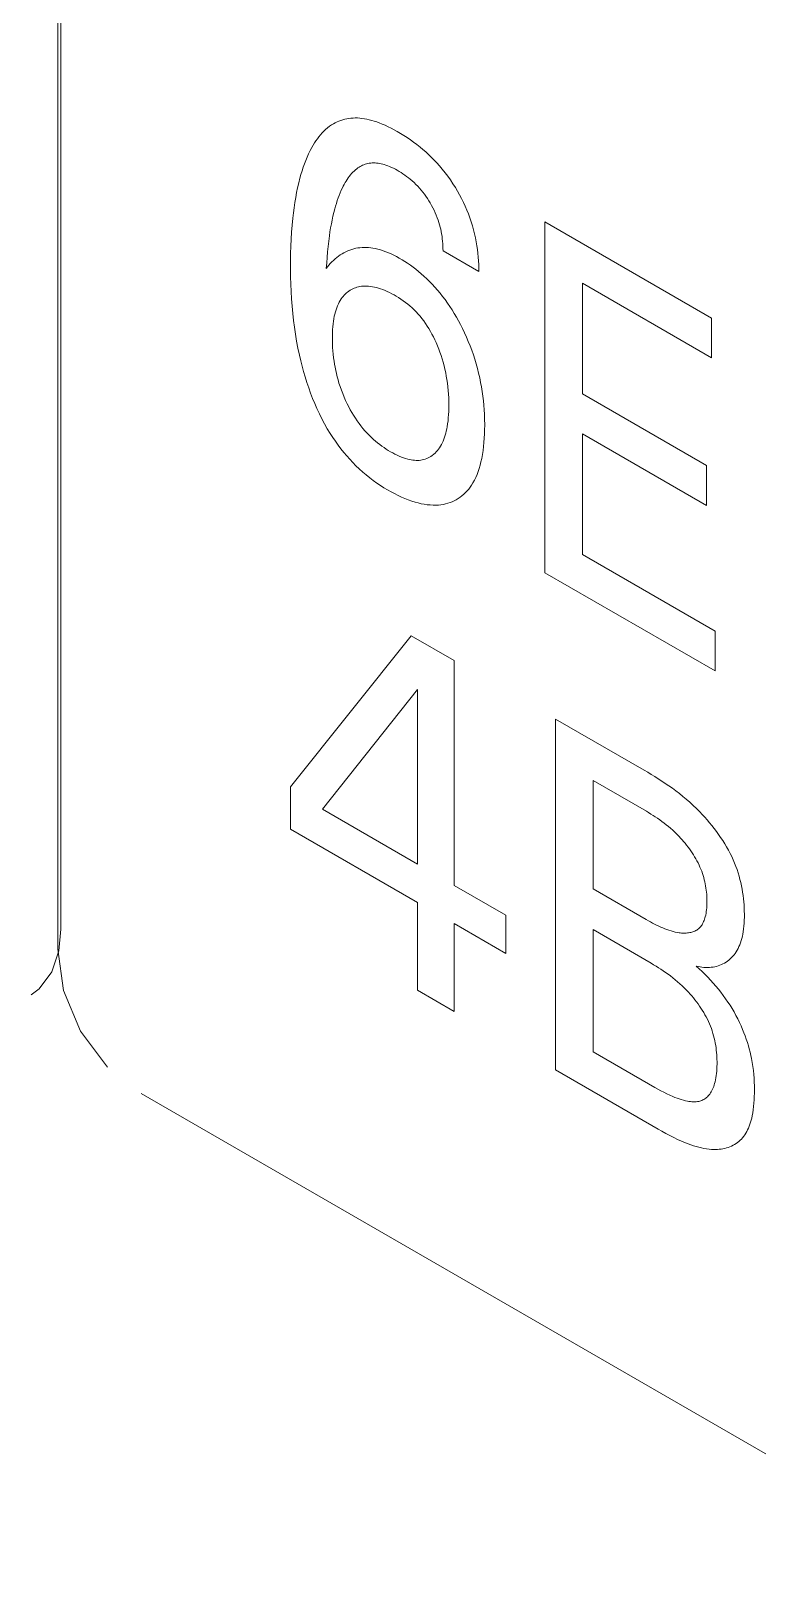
# Model space of a CAD drawing. Header units: inches. Extents: x 67248 to 85686, y -40174 to -31152.
# Drawn here: x 75397.31 to 75400.05, y -37978.17 to -37972.32 of the extents above; entities that cross this region are included whole.
import ezdxf

# ---------------------------------------------------------------- set-up
doc = ezdxf.new("R2010")
doc.units = ezdxf.units.IN
doc.header["$MEASUREMENT"] = 0

# ---------------------------------------------------------------- blocks, each defined once
blk = doc.blocks.new('ET200S')
at = {"lineweight": 0}
for p, q in [((97.9374, -46.5611), (97.9374, 18.9224)), ((97.9268, 18.8534), (97.9268, -46.6301)), ((99.6278, -44.0912), (100.2096, -44.4271)), ((99.6278, -45.316), (99.6278, -44.0912)), ((99.3971, -44.2644), (99.2719, -44.1922)), ((100.2096, -44.566), (99.7584, -44.3055)), ((99.7584, -44.3055), (99.7584, -44.6918)), ((100.2096, -44.4271), (100.2096, -44.566)), ((99.7584, -44.6918), (100.192, -44.9421)), ((100.192, -45.081), (99.7584, -44.8306)), ((99.7584, -44.8306), (99.7584, -45.2525)), ((100.192, -44.9421), (100.192, -45.081)), ((99.7584, -45.2525), (100.2218, -45.52)), ((100.2218, -45.6589), (99.6278, -45.316)), ((98.7395, -46.0638), (99.1603, -45.536)), ((99.1603, -45.536), (99.3112, -45.6231)), ((100.2218, -45.52), (100.2218, -45.6589)), ((99.3112, -45.6231), (99.3112, -46.4078)), ((99.1833, -45.7237), (98.8511, -46.1422)), ((99.1833, -46.3339), (99.1833, -45.7237)), ((99.665, -45.8274), (99.9742, -46.0059)), ((99.665, -47.0521), (99.665, -45.8274)), ((98.7395, -46.2114), (98.7395, -46.0638)), ((99.7956, -46.0416), (99.7956, -46.4201)), ((98.8511, -46.1422), (99.1833, -46.3339)), ((99.1833, -46.4676), (98.7395, -46.2114)), ((99.3112, -46.4078), (99.4918, -46.5121)), ((99.1833, -46.774), (99.1833, -46.4676)), ((99.7956, -46.4201), (99.9814, -46.5273)), ((99.4918, -46.5121), (99.4918, -46.6457)), ((97.9307, -46.6365), (97.9374, -46.5611)), ((99.3112, -46.5414), (99.3112, -46.8478)), ((99.4918, -46.6457), (99.3112, -46.5414)), ((99.7956, -46.5624), (99.7956, -46.9886)), ((97.9474, -46.7752), (97.9268, -46.6301)), ((97.9067, -46.7098), (97.9307, -46.6365)), ((97.8626, -46.769), (97.9067, -46.7098)), ((97.8339, -46.79), (97.8626, -46.769)), ((98.0068, -46.9166), (97.9474, -46.7752)), ((99.3112, -46.8478), (99.1833, -46.774)), ((98.1006, -47.0422), (98.0068, -46.9166)), ((99.7956, -46.9886), (100.0114, -47.1132)), ((100.0229, -47.2587), (99.665, -47.0521)), ((98.2183, -47.1348), (108.1178, -52.8502))]:
    blk.add_line(p, q, dxfattribs=at)
for points in [[(99.3971, -44.2644), (99.397, -44.2521), (99.3966, -44.2396), (99.396, -44.2268), (99.395, -44.2139), (99.3938, -44.2008), (99.3922, -44.1875), (99.3903, -44.1741), (99.388, -44.1605), (99.3853, -44.1467), (99.3822, -44.1329), (99.3788, -44.1189), (99.3749, -44.105), (99.3706, -44.0909), (99.3659, -44.0769), (99.3607, -44.0629), (99.3553, -44.0496), (99.3496, -44.0363), (99.3434, -44.023), (99.3369, -44.0099), (99.33, -43.997), (99.3228, -43.9842), (99.3152, -43.9715), (99.3067, -43.958), (99.2978, -43.9448), (99.2886, -43.9319), (99.2791, -43.9194), (99.2693, -43.9072), (99.2593, -43.8954), (99.25, -43.885), (99.2406, -43.875), (99.231, -43.8653), (99.2213, -43.856), (99.2115, -43.847), (99.2016, -43.8383), (99.1916, -43.83), (99.1804, -43.821), (99.1692, -43.8125), (99.1579, -43.8043), (99.1465, -43.7966), (99.1351, -43.7891), (99.1237, -43.7821), (99.1123, -43.7754), (99.1017, -43.7695), (99.0912, -43.764), (99.0807, -43.7587), (99.0703, -43.7539), (99.0598, -43.7493), (99.0494, -43.7452), (99.0406, -43.742), (99.0318, -43.7391), (99.0231, -43.7365), (99.0144, -43.7342), (99.0058, -43.7323), (98.9973, -43.7307), (98.9889, -43.7295), (98.981, -43.7287), (98.9732, -43.7283), (98.9655, -43.7282), (98.9579, -43.7284), (98.9504, -43.729), (98.9431, -43.7299), (98.9359, -43.7311), (98.9288, -43.7326), (98.9218, -43.7345), (98.9151, -43.7366), (98.9084, -43.7391), (98.9019, -43.7418), (98.8956, -43.7449), (98.8894, -43.7482), (98.8823, -43.7526), (98.8753, -43.7574), (98.8687, -43.7626), (98.8622, -43.7681), (98.856, -43.774), (98.85, -43.7802), (98.8442, -43.7867), (98.8387, -43.7935), (98.8333, -43.8006), (98.8282, -43.808), (98.8232, -43.8156), (98.8185, -43.8234), (98.8139, -43.8314), (98.8082, -43.8422), (98.8028, -43.8532), (98.7977, -43.8646), (98.7929, -43.8762), (98.7883, -43.8881), (98.784, -43.9003), (98.7799, -43.9127), (98.7761, -43.9253), (98.7726, -43.9381), (98.7683, -43.9547), (98.7645, -43.9716), (98.7609, -43.9888), (98.7577, -44.0063), (98.7548, -44.0239), (98.7522, -44.0419), (98.7498, -44.06), (98.7478, -44.0783), (98.7454, -44.1024), (98.7435, -44.1267), (98.742, -44.1513), (98.7408, -44.1761), (98.74, -44.2012), (98.7396, -44.2265), (98.7395, -44.252), (98.7398, -44.2832)], [(98.8646, -44.2539), (98.8659, -44.2345), (98.8673, -44.2152), (98.8689, -44.196), (98.8708, -44.177), (98.8729, -44.1582), (98.8754, -44.1396), (98.8774, -44.1256), (98.8797, -44.1119), (98.8821, -44.0982), (98.8848, -44.0848), (98.8877, -44.0715), (98.8908, -44.0585), (98.8941, -44.0456), (98.8969, -44.0359), (98.8998, -44.0263), (98.9028, -44.0168), (98.906, -44.0075), (98.9095, -43.9984), (98.913, -43.9894), (98.9168, -43.9807), (98.9208, -43.9721), (98.9238, -43.966), (98.927, -43.96), (98.9302, -43.9541), (98.9336, -43.9484), (98.9372, -43.9428), (98.9408, -43.9374), (98.9446, -43.9322), (98.9486, -43.9272), (98.9527, -43.9224), (98.957, -43.9178), (98.9615, -43.9135), (98.9661, -43.9094), (98.9709, -43.9056), (98.9748, -43.9028), (98.9788, -43.9002), (98.9829, -43.8977), (98.9871, -43.8955), (98.9914, -43.8934), (98.9958, -43.8916), (99.0003, -43.89), (99.005, -43.8885), (99.0097, -43.8874), (99.0145, -43.8864), (99.0194, -43.8857), (99.0244, -43.8852), (99.0295, -43.8851), (99.0348, -43.8851), (99.0399, -43.8855), (99.0452, -43.8861), (99.0506, -43.8869), (99.056, -43.888), (99.0614, -43.8893), (99.067, -43.8909), (99.0725, -43.8927), (99.0791, -43.895), (99.0857, -43.8977), (99.0923, -43.9006), (99.099, -43.9037), (99.1056, -43.9071), (99.1123, -43.9108), (99.1188, -43.9146), (99.1253, -43.9186), (99.1318, -43.9229), (99.1383, -43.9274), (99.1447, -43.9321), (99.1511, -43.937), (99.1575, -43.9422), (99.1641, -43.9479), (99.1707, -43.9538), (99.1771, -43.96), (99.1835, -43.9665), (99.1898, -43.9732), (99.1958, -43.9803), (99.2015, -43.9872), (99.207, -43.9944), (99.2124, -44.0017), (99.2175, -44.0093), (99.2225, -44.017), (99.2273, -44.0249), (99.2321, -44.0334), (99.2366, -44.0419), (99.2409, -44.0506), (99.2449, -44.0593), (99.2486, -44.0681), (99.2521, -44.077), (99.2549, -44.085), (99.2575, -44.093), (99.2599, -44.101), (99.262, -44.109), (99.2638, -44.1169), (99.2655, -44.1248), (99.267, -44.1327), (99.2684, -44.1415), (99.2695, -44.1503), (99.2704, -44.1589), (99.2711, -44.1675), (99.2716, -44.1758), (99.2718, -44.1841), (99.2719, -44.1922)], [(99.4171, -44.7783), (99.4165, -44.7629), (99.4156, -44.7472), (99.4144, -44.7314), (99.4129, -44.7154), (99.411, -44.6993), (99.4087, -44.6831), (99.4062, -44.6673), (99.4033, -44.6513), (99.4, -44.6353), (99.3963, -44.6191), (99.3922, -44.6029), (99.3877, -44.5866), (99.3828, -44.5703), (99.3778, -44.5549), (99.3723, -44.5395), (99.3665, -44.5241), (99.3603, -44.5087), (99.3538, -44.4934), (99.3469, -44.4782), (99.3396, -44.463), (99.3329, -44.4499), (99.326, -44.4369), (99.3188, -44.424), (99.3114, -44.4113), (99.3037, -44.3987), (99.2957, -44.3864), (99.2875, -44.3743), (99.279, -44.3624), (99.2705, -44.3511), (99.2617, -44.3401), (99.2527, -44.3294), (99.2436, -44.319), (99.2343, -44.3089), (99.2248, -44.2991), (99.2152, -44.2897), (99.2055, -44.2806), (99.1961, -44.2723), (99.1866, -44.2643), (99.1771, -44.2566), (99.1675, -44.2493), (99.1579, -44.2423), (99.1482, -44.2356), (99.1385, -44.2293), (99.1288, -44.2233), (99.119, -44.2176), (99.1096, -44.2124), (99.1002, -44.2076), (99.0908, -44.203), (99.0814, -44.1989), (99.0721, -44.1951), (99.0628, -44.1917), (99.0536, -44.1887), (99.0445, -44.1862), (99.0355, -44.1841), (99.0275, -44.1826), (99.0197, -44.1815), (99.0119, -44.1807), (99.0043, -44.1803), (98.9967, -44.1802), (98.9893, -44.1805), (98.982, -44.1811), (98.9748, -44.1821), (98.9678, -44.1833), (98.9609, -44.1849), (98.9535, -44.187), (98.9463, -44.1895), (98.9393, -44.1923), (98.9325, -44.1954), (98.9259, -44.1989), (98.9194, -44.2026), (98.9131, -44.2066), (98.9069, -44.2109), (98.9009, -44.2155), (98.8951, -44.2203), (98.8892, -44.2254), (98.8836, -44.2309), (98.8784, -44.2364), (98.8734, -44.2421), (98.8689, -44.2479), (98.8646, -44.2539)], [(98.7398, -44.2832), (98.7405, -44.3084), (98.7415, -44.3338), (98.743, -44.3594), (98.7449, -44.3852), (98.7473, -44.4113), (98.7499, -44.4351), (98.753, -44.4591), (98.7567, -44.4833), (98.7608, -44.5077), (98.7655, -44.5323), (98.7708, -44.557), (98.7751, -44.5757), (98.7799, -44.5945), (98.785, -44.6134), (98.7906, -44.6323), (98.7966, -44.6513), (98.803, -44.6702), (98.8098, -44.6893), (98.8168, -44.7073), (98.8242, -44.7252), (98.832, -44.7431), (98.8403, -44.7609), (98.849, -44.7785), (98.8583, -44.7959), (98.868, -44.8131), (98.8782, -44.83), (98.887, -44.8437), (98.8962, -44.8572), (98.9057, -44.8705), (98.9154, -44.8834), (98.9255, -44.896), (98.9357, -44.9082), (98.9462, -44.92), (98.9569, -44.9314), (98.9677, -44.9424), (98.9796, -44.9537), (98.9916, -44.9646), (99.0038, -44.9748), (99.0161, -44.9846), (99.0284, -44.9939), (99.0409, -45.0028), (99.0534, -45.0111), (99.0659, -45.0191), (99.0784, -45.0266), (99.0906, -45.0335), (99.1027, -45.04), (99.1148, -45.0461), (99.1268, -45.0517), (99.1388, -45.0569), (99.1507, -45.0616), (99.1626, -45.0658), (99.1744, -45.0696), (99.1851, -45.0725), (99.1957, -45.075), (99.2062, -45.077), (99.2166, -45.0786), (99.2269, -45.0796), (99.237, -45.0802), (99.2469, -45.0802), (99.2566, -45.0797), (99.2649, -45.0788), (99.2731, -45.0775), (99.2811, -45.0757), (99.2889, -45.0736), (99.2966, -45.0711), (99.304, -45.0681), (99.3112, -45.0648), (99.3182, -45.0611), (99.325, -45.057), (99.3317, -45.0524), (99.3382, -45.0475), (99.3444, -45.0421), (99.3504, -45.0364), (99.3561, -45.0303), (99.3616, -45.0239), (99.3668, -45.0171), (99.3717, -45.01), (99.3763, -45.0025), (99.3815, -44.9932), (99.3863, -44.9835), (99.3906, -44.9733), (99.3946, -44.9628), (99.3983, -44.9519), (99.4016, -44.9406), (99.4045, -44.9291), (99.4071, -44.9173), (99.4097, -44.9037), (99.4118, -44.8898), (99.4136, -44.8756), (99.415, -44.8612), (99.4161, -44.8465), (99.4168, -44.8317), (99.4172, -44.8166), (99.4174, -44.8013), (99.4171, -44.7783)], [(99.2341, -44.9069), (99.2296, -44.91), (99.2249, -44.9129), (99.2201, -44.9154), (99.2151, -44.9176), (99.21, -44.9195), (99.2047, -44.9211), (99.1992, -44.9224), (99.194, -44.9232), (99.1887, -44.9237), (99.1832, -44.924), (99.1777, -44.9239), (99.1721, -44.9236), (99.1663, -44.923), (99.1605, -44.9221), (99.1546, -44.9209), (99.1487, -44.9195), (99.1414, -44.9174), (99.1339, -44.915), (99.1265, -44.9122), (99.1189, -44.9091), (99.1114, -44.9056), (99.1038, -44.9019), (99.0962, -44.8979), (99.0886, -44.8936), (99.081, -44.8891), (99.0735, -44.8844), (99.066, -44.8794), (99.0586, -44.8741), (99.0511, -44.8686), (99.0437, -44.8628), (99.0364, -44.8568), (99.0291, -44.8504), (99.0215, -44.8433), (99.014, -44.836), (99.0067, -44.8283), (98.9995, -44.8203), (98.9924, -44.812), (98.9855, -44.8035), (98.9788, -44.7947), (98.9722, -44.7855), (98.9659, -44.7761), (98.9598, -44.7665), (98.9539, -44.7568), (98.9483, -44.7468), (98.9429, -44.7368), (98.9377, -44.7266), (98.932, -44.7147), (98.9267, -44.7026), (98.9217, -44.6905), (98.917, -44.6784), (98.9127, -44.6662), (98.9088, -44.6541), (98.9055, -44.6429), (98.9024, -44.6318), (98.8997, -44.6208), (98.8972, -44.6098), (98.895, -44.5988), (98.8931, -44.588), (98.8914, -44.5772), (98.8898, -44.5653), (98.8884, -44.5534), (98.8874, -44.5417), (98.8866, -44.5301), (98.886, -44.5186), (98.8857, -44.5073), (98.8856, -44.496), (98.8857, -44.4861), (98.886, -44.4762), (98.8865, -44.4665), (98.8873, -44.457), (98.8882, -44.4476), (98.8894, -44.4383), (98.8908, -44.4293), (98.8925, -44.4205), (98.8943, -44.4127), (98.8963, -44.4052), (98.8985, -44.3979), (98.901, -44.3908), (98.9037, -44.384), (98.9066, -44.3774), (98.9098, -44.371), (98.9133, -44.365), (98.9164, -44.3602), (98.9197, -44.3555), (98.9232, -44.3511), (98.9269, -44.347), (98.9308, -44.343), (98.9348, -44.3393), (98.939, -44.3359), (98.9434, -44.3327), (98.9479, -44.3297)], [(98.9479, -44.3297), (98.9523, -44.3271), (98.9569, -44.3248), (98.9616, -44.3227), (98.9665, -44.3208), (98.9715, -44.3192), (98.9765, -44.3179), (98.9818, -44.3168), (98.9871, -44.316), (98.9925, -44.3155), (98.9989, -44.3152), (99.0053, -44.3153), (99.0119, -44.3157), (99.0186, -44.3164), (99.0254, -44.3175), (99.0323, -44.3188), (99.0392, -44.3205), (99.0462, -44.3225), (99.0539, -44.3249), (99.0617, -44.3277), (99.0695, -44.3308), (99.0773, -44.3342), (99.0852, -44.3378), (99.093, -44.3418), (99.101, -44.3461), (99.1089, -44.3506), (99.1169, -44.3555), (99.1249, -44.3607), (99.1329, -44.3662), (99.1409, -44.372), (99.1488, -44.3782), (99.1566, -44.3847), (99.1643, -44.3917), (99.1713, -44.3985), (99.1783, -44.4056), (99.1851, -44.4131), (99.1917, -44.4208), (99.1982, -44.4288), (99.2045, -44.4371), (99.2105, -44.4456), (99.2166, -44.4546), (99.2223, -44.4639), (99.2279, -44.4733), (99.2332, -44.4829), (99.2382, -44.4926), (99.243, -44.5024), (99.2476, -44.5123), (99.2525, -44.5237), (99.2571, -44.5351), (99.2614, -44.5465), (99.2653, -44.558), (99.269, -44.5694), (99.2724, -44.5808), (99.2757, -44.5932), (99.2786, -44.6054), (99.2812, -44.6176), (99.2835, -44.6297), (99.2855, -44.6417), (99.2873, -44.6537), (99.2888, -44.6669), (99.2901, -44.6799), (99.2911, -44.6929), (99.2917, -44.7056), (99.2921, -44.7183), (99.2922, -44.7308), (99.2921, -44.742), (99.2918, -44.7531), (99.2912, -44.7641), (99.2904, -44.7749), (99.2894, -44.7855), (99.288, -44.7959), (99.2864, -44.8061), (99.285, -44.8139), (99.2833, -44.8215), (99.2815, -44.829), (99.2794, -44.8363), (99.2772, -44.8433), (99.2747, -44.8502), (99.272, -44.8568), (99.2691, -44.8632), (99.2661, -44.8689), (99.263, -44.8744), (99.2597, -44.8797), (99.2562, -44.8847), (99.2525, -44.8894), (99.2485, -44.8939), (99.2444, -44.8981), (99.2401, -44.9021), (99.2341, -44.9069)], [(100.1555, -46.6895), (100.1624, -46.6912), (100.1693, -46.6925), (100.176, -46.6935), (100.1827, -46.6942), (100.1893, -46.6946), (100.1958, -46.6947), (100.2022, -46.6944), (100.2085, -46.6939), (100.2147, -46.6931), (100.2207, -46.692), (100.2267, -46.6906), (100.2325, -46.6889), (100.2381, -46.6869), (100.2437, -46.6846), (100.2491, -46.6821), (100.2546, -46.6791), (100.2599, -46.6759), (100.265, -46.6723), (100.27, -46.6685), (100.2748, -46.6644), (100.2793, -46.66), (100.2837, -46.6553), (100.2879, -46.6503), (100.2918, -46.6451), (100.2955, -46.6396), (100.299, -46.6339), (100.3022, -46.6279), (100.3052, -46.6216), (100.3081, -46.6149), (100.3106, -46.6079), (100.313, -46.6007), (100.315, -46.5933), (100.3169, -46.5856), (100.3185, -46.5777), (100.3199, -46.5696), (100.3212, -46.5599), (100.3223, -46.55), (100.3231, -46.5398), (100.3236, -46.5294), (100.3239, -46.5189), (100.3239, -46.5081), (100.3238, -46.4976), (100.3234, -46.4869), (100.3227, -46.4761), (100.3219, -46.4652), (100.3208, -46.4542), (100.3194, -46.4431), (100.3178, -46.4319), (100.3159, -46.4207), (100.3137, -46.4094), (100.3112, -46.398), (100.3085, -46.3867), (100.3054, -46.3753), (100.302, -46.364), (100.2983, -46.3526), (100.2942, -46.3413), (100.2898, -46.3301), (100.2851, -46.3188), (100.2798, -46.3073), (100.2742, -46.2959), (100.2682, -46.2846), (100.2619, -46.2734), (100.2553, -46.2623), (100.2484, -46.2513), (100.2412, -46.2405), (100.2339, -46.2298), (100.2262, -46.2193), (100.2184, -46.209), (100.2104, -46.1989), (100.2023, -46.1889), (100.194, -46.1792), (100.1856, -46.1697), (100.1771, -46.1604), (100.1685, -46.1514), (100.1568, -46.1396), (100.145, -46.1283), (100.1331, -46.1174), (100.1211, -46.107), (100.1091, -46.0969), (100.097, -46.0872), (100.0848, -46.0778), (100.0726, -46.0688), (100.0603, -46.0601), (100.048, -46.0516), (100.0357, -46.0435), (100.0234, -46.0356), (100.0111, -46.0279), (99.9988, -46.0203), (99.9865, -46.013), (99.9742, -46.0059)], [(99.7956, -46.0416), (99.9819, -46.1492), (99.9896, -46.1538), (99.9973, -46.1586), (100.0051, -46.1634), (100.0128, -46.1684), (100.0206, -46.1736), (100.0283, -46.1789), (100.036, -46.1844), (100.0436, -46.1901), (100.0513, -46.196), (100.0588, -46.2022), (100.0664, -46.2086), (100.0739, -46.2152), (100.0813, -46.2221), (100.0887, -46.2293), (100.0959, -46.2368), (100.1014, -46.2425), (100.1067, -46.2485), (100.112, -46.2546), (100.1172, -46.2609), (100.1223, -46.2672), (100.1273, -46.2738), (100.1322, -46.2804), (100.137, -46.2871), (100.1416, -46.294), (100.146, -46.3009), (100.1504, -46.3079), (100.1545, -46.315), (100.1584, -46.3222), (100.1622, -46.3294), (100.1657, -46.3367), (100.169, -46.344), (100.1721, -46.3513), (100.1749, -46.3586), (100.1775, -46.366), (100.1799, -46.3733), (100.182, -46.3806), (100.184, -46.388), (100.1858, -46.3953), (100.1873, -46.4026), (100.1887, -46.4099), (100.1899, -46.4172), (100.1909, -46.4244), (100.1917, -46.4316), (100.1924, -46.4387), (100.1929, -46.4458), (100.1932, -46.4528), (100.1934, -46.4597), (100.1934, -46.4666), (100.1932, -46.4734), (100.1929, -46.4801), (100.1925, -46.4866), (100.1918, -46.493), (100.191, -46.4993), (100.1901, -46.5054), (100.1889, -46.5114), (100.1875, -46.5171), (100.1863, -46.5216), (100.185, -46.5259), (100.1835, -46.53), (100.1818, -46.534), (100.1801, -46.5379), (100.1781, -46.5415), (100.1761, -46.545), (100.1739, -46.5483), (100.1715, -46.5514), (100.169, -46.5543), (100.1664, -46.5569), (100.1636, -46.5594), (100.1607, -46.5616), (100.1576, -46.5637), (100.1544, -46.5655), (100.1511, -46.5672), (100.1477, -46.5687), (100.1442, -46.57), (100.1406, -46.5711), (100.1368, -46.572), (100.133, -46.5728), (100.1291, -46.5735), (100.1252, -46.5739), (100.1212, -46.5743), (100.1171, -46.5744), (100.1129, -46.5745), (100.1087, -46.5743), (100.1045, -46.5741), (100.1002, -46.5737), (100.0959, -46.5732), (100.089, -46.5721), (100.082, -46.5706), (100.075, -46.5689), (100.0679, -46.567), (100.0608, -46.5647), (100.0537, -46.5622), (100.0466, -46.5595), (100.0394, -46.5566), (100.0322, -46.5535), (100.0249, -46.5502), (100.0177, -46.5467), (100.0104, -46.5431), (100.0032, -46.5393), (99.9959, -46.5354), (99.9887, -46.5314), (99.9814, -46.5273)], [(99.7956, -46.5624), (99.9988, -46.6798), (100.0072, -46.6848), (100.0156, -46.6899), (100.024, -46.6952), (100.0324, -46.7006), (100.0408, -46.7062), (100.0491, -46.712), (100.0575, -46.718), (100.0658, -46.7242), (100.0741, -46.7306), (100.0823, -46.7373), (100.0905, -46.7442), (100.0987, -46.7514), (100.1068, -46.7589), (100.1148, -46.7667), (100.1227, -46.7747), (100.1286, -46.781), (100.1344, -46.7874), (100.1402, -46.794), (100.1458, -46.8008), (100.1514, -46.8077), (100.1568, -46.8147), (100.1622, -46.8219), (100.1673, -46.8292), (100.1724, -46.8366), (100.1772, -46.8441), (100.1819, -46.8517), (100.1864, -46.8594), (100.1907, -46.8672), (100.1947, -46.875), (100.1985, -46.8829), (100.2021, -46.8909), (100.2055, -46.8993), (100.2087, -46.9077), (100.2116, -46.9161), (100.2142, -46.9246), (100.2166, -46.933), (100.2188, -46.9415), (100.2207, -46.9499), (100.2223, -46.9583), (100.2238, -46.9667), (100.225, -46.975), (100.226, -46.9833), (100.2269, -46.9915), (100.2276, -46.9996), (100.2281, -47.0076), (100.2284, -47.0155), (100.2285, -47.0233), (100.2286, -47.0318), (100.2284, -47.0401), (100.228, -47.0483), (100.2275, -47.0563), (100.2267, -47.0642), (100.2257, -47.0719), (100.2245, -47.0794), (100.2231, -47.0867), (100.2215, -47.0939), (100.2201, -47.0992), (100.2185, -47.1044), (100.2168, -47.1095), (100.215, -47.1144), (100.213, -47.1192), (100.2108, -47.1238), (100.2084, -47.1282), (100.2059, -47.1324), (100.2032, -47.1364), (100.2003, -47.1401), (100.1977, -47.1431), (100.195, -47.1458), (100.1921, -47.1484), (100.1891, -47.1508), (100.186, -47.153), (100.1828, -47.1551), (100.1794, -47.1569), (100.176, -47.1585), (100.1724, -47.1598), (100.1687, -47.161), (100.165, -47.162), (100.1603, -47.1628), (100.1556, -47.1633), (100.1508, -47.1636), (100.1458, -47.1636), (100.1408, -47.1633), (100.1357, -47.1629), (100.1305, -47.1622), (100.1253, -47.1613), (100.1182, -47.1598), (100.111, -47.158), (100.1037, -47.1559), (100.0963, -47.1535), (100.089, -47.1509), (100.0816, -47.1481), (100.0741, -47.145), (100.0637, -47.1405), (100.0533, -47.1356), (100.0428, -47.1304), (100.0323, -47.1249), (100.0219, -47.1192), (100.0114, -47.1132)], [(100.0229, -47.2587), (100.0364, -47.2665), (100.0501, -47.274), (100.0637, -47.2813), (100.0773, -47.2882), (100.091, -47.2948), (100.1046, -47.301), (100.1181, -47.3067), (100.1275, -47.3104), (100.1369, -47.3139), (100.1463, -47.317), (100.1555, -47.3199), (100.1648, -47.3224), (100.1739, -47.3246), (100.183, -47.3265), (100.192, -47.328), (100.2009, -47.3291), (100.2097, -47.3297), (100.2165, -47.33), (100.2232, -47.33), (100.2298, -47.3297), (100.2363, -47.3292), (100.2427, -47.3284), (100.2491, -47.3273), (100.2553, -47.326), (100.2614, -47.3244), (100.2673, -47.3225), (100.2732, -47.3204), (100.2788, -47.318), (100.2843, -47.3153), (100.2897, -47.3124), (100.2949, -47.3092), (100.2998, -47.3057), (100.3046, -47.3019), (100.3092, -47.2978), (100.3136, -47.2935), (100.3178, -47.2888), (100.3218, -47.2839), (100.3255, -47.2787), (100.329, -47.2731), (100.3323, -47.2673), (100.3354, -47.2613), (100.3382, -47.255), (100.3409, -47.2484), (100.3433, -47.2417), (100.3456, -47.2347), (100.3476, -47.2275), (100.3495, -47.2202), (100.3511, -47.2126), (100.3532, -47.202), (100.3548, -47.1911), (100.3562, -47.1799), (100.3573, -47.1685), (100.3582, -47.1569), (100.3587, -47.1452), (100.359, -47.1333), (100.3591, -47.1213), (100.359, -47.1081), (100.3585, -47.0949), (100.3578, -47.0815), (100.3567, -47.068), (100.3553, -47.0544), (100.3535, -47.0407), (100.3514, -47.0268), (100.3488, -47.0128), (100.3465, -47.0017), (100.3439, -46.9904), (100.3411, -46.9791), (100.3379, -46.9678), (100.3345, -46.9564), (100.3308, -46.945), (100.3268, -46.9336), (100.3225, -46.9222), (100.3179, -46.9108), (100.3126, -46.8984), (100.3069, -46.8861), (100.3009, -46.8739), (100.2945, -46.8619), (100.2879, -46.8499), (100.281, -46.8382), (100.2738, -46.8266), (100.2664, -46.8152), (100.2585, -46.8036), (100.2503, -46.7923), (100.2419, -46.7812), (100.2334, -46.7703), (100.2244, -46.7595), (100.2152, -46.7488), (100.2058, -46.7385), (100.1964, -46.7284), (100.1863, -46.7182), (100.1761, -46.7083), (100.1659, -46.6987), (100.1555, -46.6895)]]:
    blk.add_lwpolyline(points, dxfattribs=at)

msp = doc.modelspace()

# ---------------------------------------------------------------- block references
at = {"xscale": 1.08, "yscale": 1.08, "zscale": 1.08}
msp.add_blockref('ET200S', (75291.6483, -37925.4172, 0.3325), dxfattribs=at)

doc.saveas('drawing.dxf')
